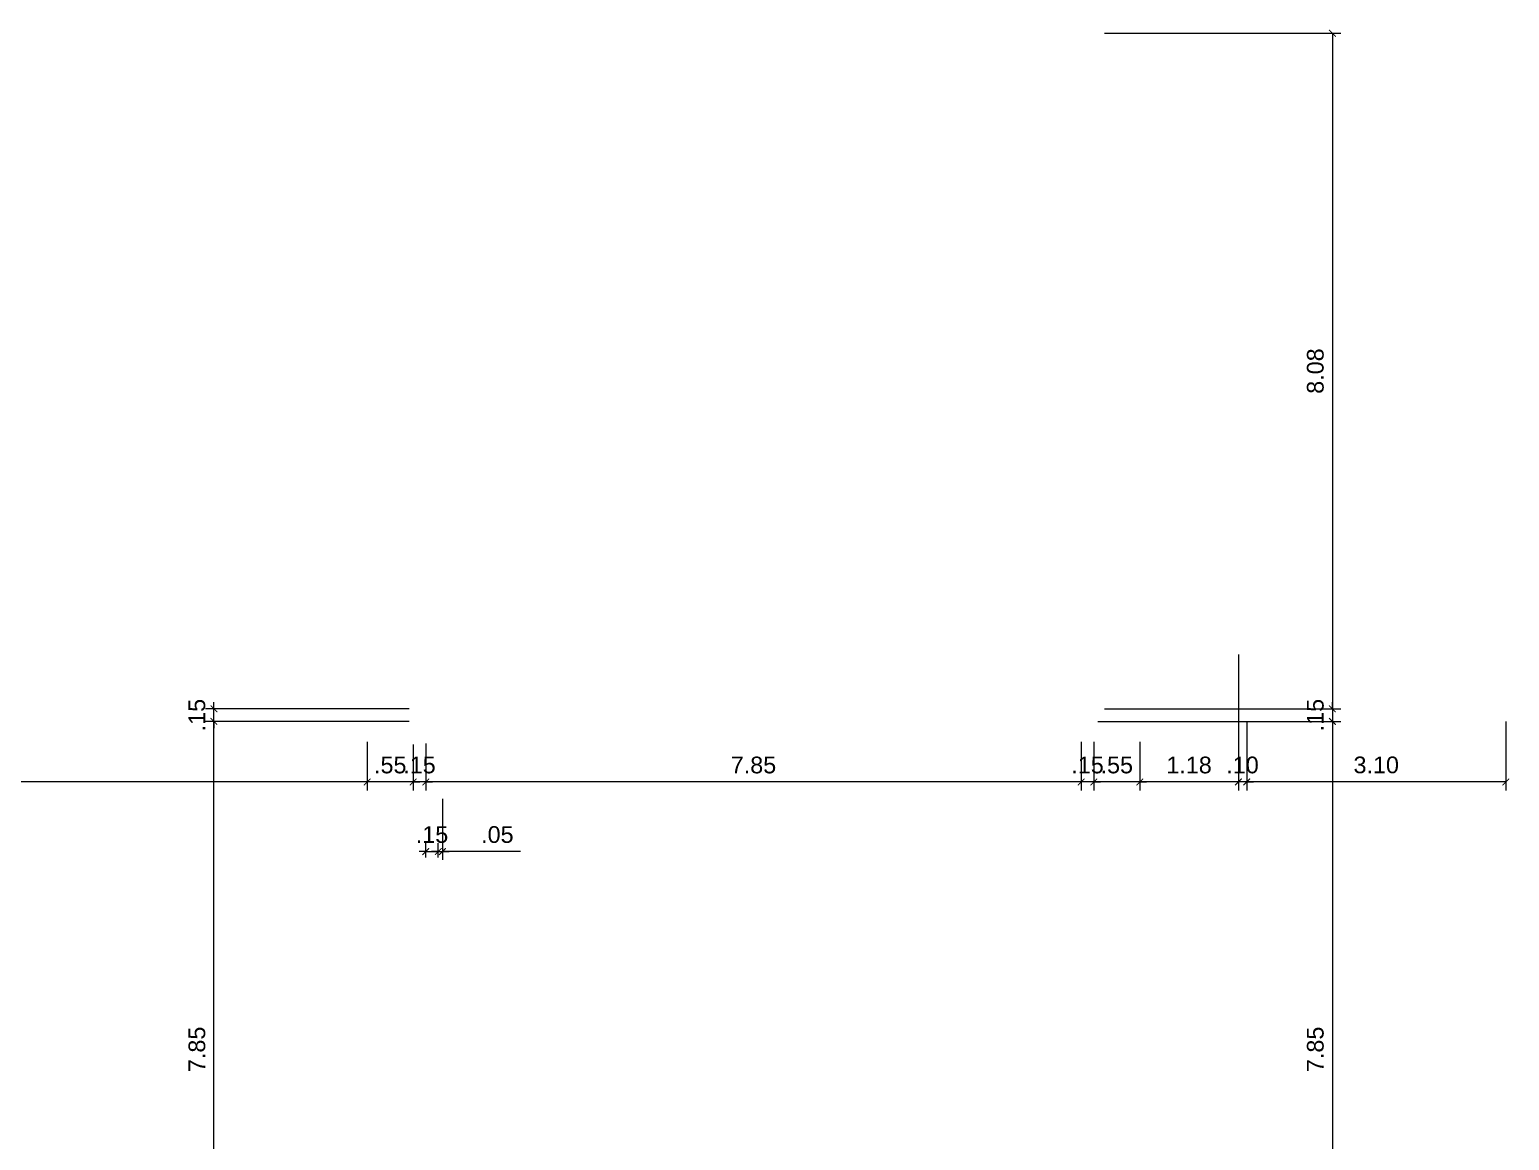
# Model space of a CAD drawing. Header units: metres. Extents: x 2304 to 3408, y 318 to 588.
# Drawn here: x 2366.77 to 2384.48, y 386.59 to 399.88 of the extents above; entities that cross this region are included whole.
import ezdxf

# ---------------------------------------------------------------- set-up
doc = ezdxf.new("R2010")
doc.units = ezdxf.units.M
doc.header["$LTSCALE"] = 5.5
doc.header["$MEASUREMENT"] = 0
doc.header["$PDMODE"] = 1
doc.layers.add('2prancha', color=4, linetype='Continuous', lineweight=18)
doc.layers.add('COTA 1 100', color=2, linetype='Continuous')
doc.styles.add('Luana', font='arial.ttf')
doc.dimstyles.new('arial100', dxfattribs={"dimtxt": 0.2, "dimasz": 0.08, "dimexe": 0.1, "dimexo": 0.2, "dimgap": 0.1, "dimtad": 1, "dimzin": 4, "dimdsep": 46, "dimtxsty": 'Luana', "dimblk": 'ARCHTICK', "dimcen": 0, "dimclrd": 7, "dimclre": 7, "dimclrt": 256, "dimadec": 0, "dimazin": 0, "dimtfac": 1, "dimtix": 1, "dimtmove": 0, "dimatfit": 3, "dimldrblk": 'CLOSEDBLANK', "dimfxl": 0, "dimlwd": 5, "dimlwe": 5, "dimarcsym": 0})

# ---------------------------------------------------------------- blocks, each defined once
blk = doc.blocks.new('_ArchTick')
at = {"color": 0, "linetype": 'ByBlock', "const_width": 0.15}
blk.add_lwpolyline([(-0.5, -0.5), (0.5, 0.5)], dxfattribs=at)
blk = doc.blocks.new('*D92')
at = {"layer": 'COTA 1 100', "color": 7, "lineweight": 5}
for p, q in [((2381.337, 391.605), (2381.337, 390.78)), ((2384.437, 391.605), (2384.437, 390.78)), ((2384.437, 390.88), (2381.337, 390.88))]:
    blk.add_line(p, q, dxfattribs=at)
at = {"layer": 'Defpoints', "color": 0}
for p in [(2381.337, 391.805), (2384.437, 391.805), (2381.337, 390.88)]:
    blk.add_point(p, dxfattribs=at)
at = {"layer": 'COTA 1 100', "color": 7, "lineweight": 5, "xscale": 0.08, "yscale": 0.08, "zscale": 0.08, "rotation": 180}
blk.add_blockref('_ArchTick', (2381.337, 390.88), dxfattribs=at)
at = {"layer": 'COTA 1 100', "color": 7, "lineweight": 5, "xscale": 0.08, "yscale": 0.08, "zscale": 0.08}
blk.add_blockref('_ArchTick', (2384.437, 390.88), dxfattribs=at)
at = {"layer": 'COTA 1 100', "insert": (2382.887, 391.083), "char_height": 0.2, "attachment_point": 5, "style": 'Luana'}
blk.add_mtext('3.10', dxfattribs=at)
blk = doc.blocks.new('_ClosedBlank')
at = {"layer": '2prancha', "color": 0, "lineweight": -2}
for p, q in [((-1, 0.17), (0, 0)), ((-1, 0.17), (-1, -0.17)), ((0, 0), (-1, -0.17))]:
    blk.add_line(p, q, dxfattribs=at)
blk = doc.blocks.new('*D93')
at = {"layer": 'COTA 1 100', "color": 7, "lineweight": 5}
for p, q in [((2381.237, 392.405), (2381.237, 390.78)), ((2381.337, 391.605), (2381.337, 390.78)), ((2381.237, 390.88), (2381.157, 390.88)), ((2381.337, 390.88), (2381.237, 390.88)), ((2381.337, 390.88), (2381.417, 390.88))]:
    blk.add_line(p, q, dxfattribs=at)
at = {"layer": 'Defpoints', "color": 0}
for p in [(2381.237, 392.605), (2381.337, 391.805), (2381.237, 390.88)]:
    blk.add_point(p, dxfattribs=at)
at = {"layer": 'COTA 1 100', "color": 7, "lineweight": 5, "xscale": 0.08, "yscale": 0.08, "zscale": 0.08}
blk.add_blockref('_ArchTick', (2381.237, 390.88), dxfattribs=at)
at = {"layer": 'COTA 1 100', "color": 7, "lineweight": 5, "xscale": 0.08, "yscale": 0.08, "zscale": 0.08, "rotation": 180}
blk.add_blockref('_ArchTick', (2381.337, 390.88), dxfattribs=at)
at = {"layer": 'COTA 1 100', "insert": (2381.287, 391.082), "char_height": 0.2, "attachment_point": 5, "style": 'Luana'}
blk.add_mtext('.10', dxfattribs=at)
blk = doc.blocks.new('*D94')
at = {"layer": 'COTA 1 100', "color": 7, "lineweight": 5}
for p, q in [((2381.237, 392.405), (2381.237, 390.78)), ((2380.057, 391.36), (2380.057, 390.78)), ((2381.237, 390.88), (2380.057, 390.88))]:
    blk.add_line(p, q, dxfattribs=at)
at = {"layer": 'Defpoints', "color": 0}
for p in [(2381.237, 392.605), (2380.057, 391.56), (2380.057, 390.88)]:
    blk.add_point(p, dxfattribs=at)
at = {"layer": 'COTA 1 100', "color": 7, "lineweight": 5, "xscale": 0.08, "yscale": 0.08, "zscale": 0.08, "rotation": 180}
blk.add_blockref('_ArchTick', (2380.057, 390.88), dxfattribs=at)
at = {"layer": 'COTA 1 100', "color": 7, "lineweight": 5, "xscale": 0.08, "yscale": 0.08, "zscale": 0.08}
blk.add_blockref('_ArchTick', (2381.237, 390.88), dxfattribs=at)
at = {"layer": 'COTA 1 100', "insert": (2380.647, 391.082), "char_height": 0.2, "attachment_point": 5, "style": 'Luana'}
blk.add_mtext('1.18', dxfattribs=at)
blk = doc.blocks.new('*D95')
at = {"layer": 'COTA 1 100', "color": 7, "lineweight": 5}
for p, q in [((2379.507, 391.36), (2379.507, 390.78)), ((2380.057, 391.36), (2380.057, 390.78)), ((2379.507, 390.88), (2379.427, 390.88)), ((2380.057, 390.88), (2379.507, 390.88)), ((2380.057, 390.88), (2380.137, 390.88))]:
    blk.add_line(p, q, dxfattribs=at)
at = {"layer": 'Defpoints', "color": 0}
for p in [(2379.507, 391.56), (2380.057, 391.56), (2379.507, 390.88)]:
    blk.add_point(p, dxfattribs=at)
at = {"layer": 'COTA 1 100', "color": 7, "lineweight": 5, "xscale": 0.08, "yscale": 0.08, "zscale": 0.08}
blk.add_blockref('_ArchTick', (2379.507, 390.88), dxfattribs=at)
at = {"layer": 'COTA 1 100', "color": 7, "lineweight": 5, "xscale": 0.08, "yscale": 0.08, "zscale": 0.08, "rotation": 180}
blk.add_blockref('_ArchTick', (2380.057, 390.88), dxfattribs=at)
at = {"layer": 'COTA 1 100', "insert": (2379.782, 391.082), "char_height": 0.2, "attachment_point": 5, "style": 'Luana'}
blk.add_mtext('.55', dxfattribs=at)
blk = doc.blocks.new('*D96')
at = {"layer": 'COTA 1 100', "color": 7, "lineweight": 5}
for p, q in [((2379.357, 391.36), (2379.357, 390.78)), ((2379.507, 391.36), (2379.507, 390.78)), ((2379.357, 390.88), (2379.277, 390.88)), ((2379.507, 390.88), (2379.357, 390.88)), ((2379.507, 390.88), (2379.587, 390.88))]:
    blk.add_line(p, q, dxfattribs=at)
at = {"layer": 'Defpoints', "color": 0}
for p in [(2379.357, 391.56), (2379.507, 391.56), (2379.357, 390.88)]:
    blk.add_point(p, dxfattribs=at)
at = {"layer": 'COTA 1 100', "color": 7, "lineweight": 5, "xscale": 0.08, "yscale": 0.08, "zscale": 0.08}
blk.add_blockref('_ArchTick', (2379.357, 390.88), dxfattribs=at)
at = {"layer": 'COTA 1 100', "color": 7, "lineweight": 5, "xscale": 0.08, "yscale": 0.08, "zscale": 0.08, "rotation": 180}
blk.add_blockref('_ArchTick', (2379.507, 390.88), dxfattribs=at)
at = {"layer": 'COTA 1 100', "insert": (2379.432, 391.082), "char_height": 0.2, "attachment_point": 5, "style": 'Luana'}
blk.add_mtext('.15', dxfattribs=at)
blk = doc.blocks.new('*D97')
at = {"layer": 'COTA 1 100', "color": 7, "lineweight": 5}
for p, q in [((2371.512, 391.342), (2371.512, 390.78)), ((2379.357, 391.36), (2379.357, 390.78)), ((2379.357, 390.88), (2371.512, 390.88))]:
    blk.add_line(p, q, dxfattribs=at)
at = {"layer": 'Defpoints', "color": 0}
for p in [(2371.512, 391.542), (2379.357, 391.56), (2371.512, 390.88)]:
    blk.add_point(p, dxfattribs=at)
at = {"layer": 'COTA 1 100', "color": 7, "lineweight": 5, "xscale": 0.08, "yscale": 0.08, "zscale": 0.08, "rotation": 180}
blk.add_blockref('_ArchTick', (2371.512, 390.88), dxfattribs=at)
at = {"layer": 'COTA 1 100', "color": 7, "lineweight": 5, "xscale": 0.08, "yscale": 0.08, "zscale": 0.08}
blk.add_blockref('_ArchTick', (2379.357, 390.88), dxfattribs=at)
at = {"layer": 'COTA 1 100', "insert": (2375.434, 391.082), "char_height": 0.2, "attachment_point": 5, "style": 'Luana'}
blk.add_mtext('7.85', dxfattribs=at)
blk = doc.blocks.new('*D98')
at = {"layer": 'COTA 1 100', "color": 7, "lineweight": 5}
for p, q in [((2371.362, 391.327), (2371.362, 390.78)), ((2371.512, 391.342), (2371.512, 390.78)), ((2371.362, 390.88), (2371.282, 390.88)), ((2371.512, 390.88), (2371.362, 390.88)), ((2371.512, 390.88), (2371.592, 390.88))]:
    blk.add_line(p, q, dxfattribs=at)
at = {"layer": 'Defpoints', "color": 0}
for p in [(2371.362, 391.527), (2371.512, 391.542), (2371.362, 390.88)]:
    blk.add_point(p, dxfattribs=at)
at = {"layer": 'COTA 1 100', "color": 7, "lineweight": 5, "xscale": 0.08, "yscale": 0.08, "zscale": 0.08}
blk.add_blockref('_ArchTick', (2371.362, 390.88), dxfattribs=at)
at = {"layer": 'COTA 1 100', "color": 7, "lineweight": 5, "xscale": 0.08, "yscale": 0.08, "zscale": 0.08, "rotation": 180}
blk.add_blockref('_ArchTick', (2371.512, 390.88), dxfattribs=at)
at = {"layer": 'COTA 1 100', "insert": (2371.437, 391.082), "char_height": 0.2, "attachment_point": 5, "style": 'Luana'}
blk.add_mtext('.15', dxfattribs=at)
blk = doc.blocks.new('*D99')
at = {"layer": 'COTA 1 100', "color": 7, "lineweight": 5}
for p, q in [((2370.812, 391.36), (2370.812, 390.78)), ((2371.362, 391.327), (2371.362, 390.78)), ((2370.812, 390.88), (2370.732, 390.88)), ((2371.362, 390.88), (2370.812, 390.88)), ((2371.362, 390.88), (2371.442, 390.88))]:
    blk.add_line(p, q, dxfattribs=at)
at = {"layer": 'Defpoints', "color": 0}
for p in [(2370.812, 391.56), (2371.362, 391.527), (2370.812, 390.88)]:
    blk.add_point(p, dxfattribs=at)
at = {"layer": 'COTA 1 100', "color": 7, "lineweight": 5, "xscale": 0.08, "yscale": 0.08, "zscale": 0.08}
blk.add_blockref('_ArchTick', (2370.812, 390.88), dxfattribs=at)
at = {"layer": 'COTA 1 100', "color": 7, "lineweight": 5, "xscale": 0.08, "yscale": 0.08, "zscale": 0.08, "rotation": 180}
blk.add_blockref('_ArchTick', (2371.362, 390.88), dxfattribs=at)
at = {"layer": 'COTA 1 100', "insert": (2371.087, 391.082), "char_height": 0.2, "attachment_point": 5, "style": 'Luana'}
blk.add_mtext('.55', dxfattribs=at)
blk = doc.blocks.new('*D100')
at = {"layer": 'COTA 1 100', "color": 7, "lineweight": 5}
for p, q in [((2357.807, 391.505), (2357.807, 390.78)), ((2370.812, 391.36), (2370.812, 390.78)), ((2370.812, 390.88), (2357.807, 390.88))]:
    blk.add_line(p, q, dxfattribs=at)
at = {"layer": 'Defpoints', "color": 0}
for p in [(2357.807, 391.705), (2370.812, 391.56), (2357.807, 390.88)]:
    blk.add_point(p, dxfattribs=at)
at = {"layer": 'COTA 1 100', "color": 7, "lineweight": 5, "xscale": 0.08, "yscale": 0.08, "zscale": 0.08, "rotation": 180}
blk.add_blockref('_ArchTick', (2357.807, 390.88), dxfattribs=at)
at = {"layer": 'COTA 1 100', "color": 7, "lineweight": 5, "xscale": 0.08, "yscale": 0.08, "zscale": 0.08}
blk.add_blockref('_ArchTick', (2370.812, 390.88), dxfattribs=at)
at = {"layer": 'COTA 1 100', "insert": (2364.309, 391.083), "char_height": 0.2, "attachment_point": 5, "style": 'Luana'}
blk.add_mtext('13.01', dxfattribs=at)
blk = doc.blocks.new('*D101')
at = {"layer": 'COTA 1 100', "color": 7, "lineweight": 5}
for p, q in [((2371.512, 390.048), (2371.432, 390.048)), ((2371.512, 389.975), (2371.512, 390.148)), ((2371.512, 390.048), (2371.662, 390.048)), ((2371.662, 389.975), (2371.662, 390.148)), ((2371.662, 390.048), (2371.742, 390.048))]:
    blk.add_line(p, q, dxfattribs=at)
at = {"layer": 'Defpoints', "color": 0}
for p in [(2371.662, 390.048), (2371.512, 389.775), (2371.662, 389.775)]:
    blk.add_point(p, dxfattribs=at)
at = {"layer": 'COTA 1 100', "color": 7, "lineweight": 5, "xscale": 0.08, "yscale": 0.08, "zscale": 0.08}
blk.add_blockref('_ArchTick', (2371.512, 390.048), dxfattribs=at)
at = {"layer": 'COTA 1 100', "color": 7, "lineweight": 5, "xscale": 0.08, "yscale": 0.08, "zscale": 0.08, "rotation": 180}
blk.add_blockref('_ArchTick', (2371.662, 390.048), dxfattribs=at)
at = {"layer": 'COTA 1 100', "insert": (2371.587, 390.25), "char_height": 0.2, "attachment_point": 5, "style": 'Luana'}
blk.add_mtext('.15', dxfattribs=at)
blk = doc.blocks.new('*D102')
at = {"layer": 'COTA 1 100', "color": 7, "lineweight": 5}
for p, q in [((2371.712, 390.68), (2371.712, 389.948)), ((2371.662, 390.048), (2371.582, 390.048)), ((2371.662, 389.975), (2371.662, 390.148)), ((2371.662, 390.048), (2371.712, 390.048)), ((2371.662, 390.048), (2371.712, 390.048)), ((2371.712, 390.048), (2371.792, 390.048)), ((2372.645, 390.048), (2371.712, 390.048))]:
    blk.add_line(p, q, dxfattribs=at)
at = {"layer": 'Defpoints', "color": 0}
for p in [(2371.712, 390.88), (2371.712, 390.048), (2371.662, 389.775)]:
    blk.add_point(p, dxfattribs=at)
at = {"layer": 'COTA 1 100', "color": 7, "lineweight": 5, "xscale": 0.08, "yscale": 0.08, "zscale": 0.08}
blk.add_blockref('_ArchTick', (2371.662, 390.048), dxfattribs=at)
at = {"layer": 'COTA 1 100', "color": 7, "lineweight": 5, "xscale": 0.08, "yscale": 0.08, "zscale": 0.08, "rotation": 180}
blk.add_blockref('_ArchTick', (2371.712, 390.048), dxfattribs=at)
at = {"layer": 'COTA 1 100', "insert": (2372.369, 390.25), "char_height": 0.2, "attachment_point": 5, "style": 'Luana'}
blk.add_mtext('.05', dxfattribs=at)
blk = doc.blocks.new('*D105')
at = {"layer": 'COTA 1 100', "color": 7, "lineweight": 5}
for p, q in [((2379.637, 399.835), (2382.462, 399.835)), ((2382.362, 399.835), (2382.362, 391.755)), ((2379.637, 391.755), (2382.462, 391.755))]:
    blk.add_line(p, q, dxfattribs=at)
at = {"layer": 'Defpoints', "color": 0}
for p in [(2379.437, 399.835), (2379.437, 391.755), (2382.362, 391.755)]:
    blk.add_point(p, dxfattribs=at)
at = {"layer": 'COTA 1 100', "color": 7, "lineweight": 5, "xscale": 0.08, "yscale": 0.08, "zscale": 0.08}
for p, rotation in [((2382.362, 399.835), 90), ((2382.362, 391.755), 270)]:
    blk.add_blockref('_ArchTick', p, dxfattribs=dict(at, rotation=rotation))
at = {"layer": 'COTA 1 100', "insert": (2382.159, 395.795), "char_height": 0.2, "attachment_point": 5, "rotation": 90, "style": 'Luana'}
blk.add_mtext('8.08', dxfattribs=at)
blk = doc.blocks.new('*D106')
at = {"layer": 'COTA 1 100', "color": 7, "lineweight": 5}
for p, q in [((2379.637, 391.755), (2382.462, 391.755)), ((2382.362, 391.755), (2382.362, 391.835)), ((2382.362, 391.755), (2382.362, 391.605)), ((2379.557, 391.605), (2382.462, 391.605)), ((2382.362, 391.605), (2382.362, 391.525))]:
    blk.add_line(p, q, dxfattribs=at)
at = {"layer": 'Defpoints', "color": 0}
for p in [(2379.437, 391.755), (2379.357, 391.605), (2382.362, 391.605)]:
    blk.add_point(p, dxfattribs=at)
at = {"layer": 'COTA 1 100', "color": 7, "lineweight": 5, "xscale": 0.08, "yscale": 0.08, "zscale": 0.08}
for p, rotation in [((2382.362, 391.755), 270), ((2382.362, 391.605), 90)]:
    blk.add_blockref('_ArchTick', p, dxfattribs=dict(at, rotation=rotation))
at = {"layer": 'COTA 1 100', "insert": (2382.159, 391.68), "char_height": 0.2, "attachment_point": 5, "rotation": 90, "style": 'Luana'}
blk.add_mtext('.15', dxfattribs=at)
blk = doc.blocks.new('*D107')
at = {"layer": 'COTA 1 100', "color": 7, "lineweight": 5}
for p, q in [((2379.557, 391.605), (2382.462, 391.605)), ((2382.362, 391.605), (2382.362, 383.76)), ((2379.557, 383.76), (2382.462, 383.76))]:
    blk.add_line(p, q, dxfattribs=at)
at = {"layer": 'Defpoints', "color": 0}
for p in [(2379.357, 391.605), (2379.357, 383.76), (2382.362, 383.76)]:
    blk.add_point(p, dxfattribs=at)
at = {"layer": 'COTA 1 100', "color": 7, "lineweight": 5, "xscale": 0.08, "yscale": 0.08, "zscale": 0.08}
for p, rotation in [((2382.362, 391.605), 90), ((2382.362, 383.76), 270)]:
    blk.add_blockref('_ArchTick', p, dxfattribs=dict(at, rotation=rotation))
at = {"layer": 'COTA 1 100', "insert": (2382.159, 387.682), "char_height": 0.2, "attachment_point": 5, "rotation": 90, "style": 'Luana'}
blk.add_mtext('7.85', dxfattribs=at)
blk = doc.blocks.new('*D303')
at = {"layer": 'COTA 1 100', "color": 7, "lineweight": 5}
for p, q in [((2371.312, 391.605), (2368.877, 391.605)), ((2368.977, 383.76), (2368.977, 391.605)), ((2371.312, 383.76), (2368.877, 383.76))]:
    blk.add_line(p, q, dxfattribs=at)
at = {"layer": 'Defpoints', "color": 0}
for p in [(2368.977, 391.605), (2371.512, 391.605), (2371.512, 383.76)]:
    blk.add_point(p, dxfattribs=at)
at = {"layer": 'COTA 1 100', "color": 7, "lineweight": 5, "xscale": 0.08, "yscale": 0.08, "zscale": 0.08}
for p, rotation in [((2368.977, 391.605), 90), ((2368.977, 383.76), 270)]:
    blk.add_blockref('_ArchTick', p, dxfattribs=dict(at, rotation=rotation))
at = {"layer": 'COTA 1 100', "insert": (2368.774, 387.682), "char_height": 0.2, "attachment_point": 5, "rotation": 90, "style": 'Luana'}
blk.add_mtext('7.85', dxfattribs=at)
blk = doc.blocks.new('*D304')
at = {"layer": 'COTA 1 100', "color": 7, "lineweight": 5}
for p, q in [((2371.312, 391.755), (2368.877, 391.755)), ((2368.977, 391.755), (2368.977, 391.835)), ((2368.977, 391.605), (2368.977, 391.755)), ((2371.312, 391.605), (2368.877, 391.605)), ((2368.977, 391.605), (2368.977, 391.525))]:
    blk.add_line(p, q, dxfattribs=at)
at = {"layer": 'Defpoints', "color": 0}
for p in [(2368.977, 391.755), (2371.512, 391.755), (2371.512, 391.605)]:
    blk.add_point(p, dxfattribs=at)
at = {"layer": 'COTA 1 100', "color": 7, "lineweight": 5, "xscale": 0.08, "yscale": 0.08, "zscale": 0.08}
for p, rotation in [((2368.977, 391.755), 270), ((2368.977, 391.605), 90)]:
    blk.add_blockref('_ArchTick', p, dxfattribs=dict(at, rotation=rotation))
at = {"layer": 'COTA 1 100', "insert": (2368.774, 391.68), "char_height": 0.2, "attachment_point": 5, "rotation": 90, "style": 'Luana'}
blk.add_mtext('.15', dxfattribs=at)

msp = doc.modelspace()

# ---------------------------------------------------------------- dimensions: what is measured, and where the dimension line sits
at = {"layer": 'COTA 1 100'}
dim = msp.add_linear_dim(base=(2382.362, 391.755), p1=(2379.437, 399.835), p2=(2379.437, 391.755), angle=90, dimstyle='arial100', dxfattribs=at)
dim.commit()
dim.dimension.update_dxf_attribs({"geometry": '*D105', "text_midpoint": (2382.159, 395.795)})
for base, p1, p2, picture, middle in [((2380.057, 390.88), (2381.237, 392.605), (2380.057, 391.56), '*D94', (2380.647, 391.082)), ((2381.237, 390.88), (2381.337, 391.805), (2381.237, 392.605), '*D93', (2381.287, 391.082)), ((2357.80655026, 390.880319186), (2370.81155026, 391.559621679), (2357.80655026, 391.704726944), '*D100', (2364.30905026, 391.082501996)), ((2370.812, 390.88), (2371.362, 391.527), (2370.812, 391.56), '*D99', (2371.087, 391.082)), ((2371.362, 390.88), (2371.512, 391.542), (2371.362, 391.527), '*D98', (2371.437, 391.082)), ((2371.51155026, 390.880319186), (2379.35655026, 391.559621679), (2371.51155026, 391.542121679), '*D97', (2375.43405026, 391.082433783)), ((2379.357, 390.88), (2379.507, 391.56), (2379.357, 391.56), '*D96', (2379.432, 391.082)), ((2379.507, 390.88), (2380.057, 391.56), (2379.507, 391.56), '*D95', (2379.782, 391.082))]:
    dim = msp.add_linear_dim(base=base, p1=p1, p2=p2, dimstyle='arial100', override={"dimtmove": 1}, dxfattribs=at)
    dim.commit()
    dim.dimension.update_dxf_attribs({"geometry": picture, "text_midpoint": middle})
for base, p1, p2, picture, middle in [((2368.977, 391.755), (2371.512, 391.605), (2371.512, 391.755), '*D304', (2368.774, 391.68)), ((2382.362, 391.605), (2379.437, 391.755), (2379.357, 391.605), '*D106', (2382.159, 391.68)), ((2368.9766, 391.6047), (2371.5116, 383.7596), (2371.5116, 391.6047), '*D303', (2368.7744, 387.6822)), ((2382.3616, 383.7596), (2379.3566, 391.6047), (2379.3566, 383.7596), '*D107', (2382.1594, 387.6822))]:
    dim = msp.add_linear_dim(base=base, p1=p1, p2=p2, angle=90, dimstyle='arial100', override={"dimtmove": 1}, dxfattribs=at)
    dim.commit()
    dim.dimension.update_dxf_attribs({"geometry": picture, "text_midpoint": middle})
for base, p1, p2, picture, middle in [((2381.337, 390.88), (2384.437, 391.805), (2381.337, 391.805), '*D92', (2382.887, 391.083)), ((2371.662, 390.048), (2371.512, 389.775), (2371.662, 389.775), '*D101', (2371.587, 390.25))]:
    dim = msp.add_linear_dim(base=base, p1=p1, p2=p2, dimstyle='arial100', dxfattribs=at)
    dim.commit()
    dim.dimension.update_dxf_attribs({"geometry": picture, "text_midpoint": middle})
dim = msp.add_linear_dim(base=(2371.712, 390.048), p1=(2371.662, 389.775), p2=(2371.712, 390.88), dimstyle='arial100', override={"dimtmove": 1}, dxfattribs=at)
dim.commit()
dim.dimension.update_dxf_attribs({"geometry": '*D102', "text_midpoint": (2372.369, 390.048), "dimtype": 160})

doc.saveas('drawing.dxf')
